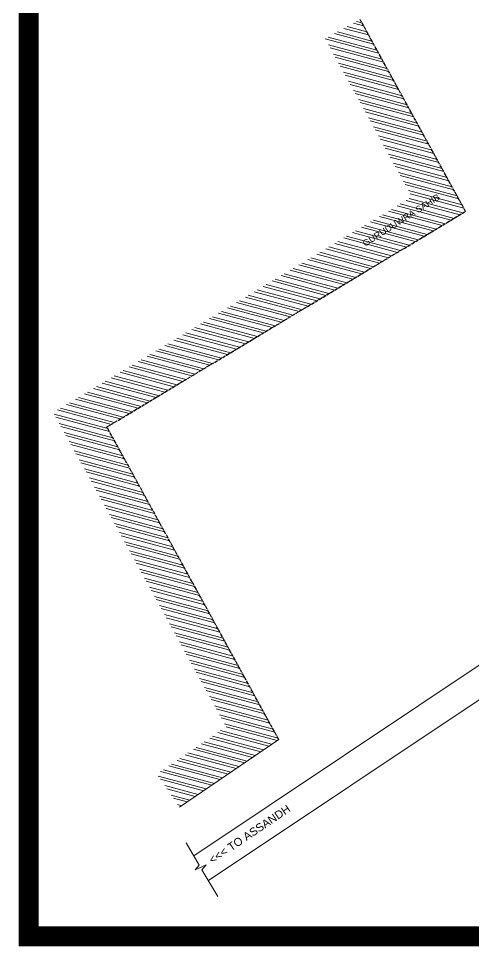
# Model space of a CAD drawing. Header units: millimetres. Extents: x 1898 to 3725, y 783 to 1532.
# Drawn here: x 1898.4 to 2012, y 1155 to 1386.9 of the extents above; entities that cross this region are included whole.
import ezdxf
from ezdxf.enums import TextEntityAlignment as Align

# ---------------------------------------------------------------- set-up
doc = ezdxf.new("R2010")
doc.units = ezdxf.units.MM
doc.linetypes.add('CENTER2', pattern=[1.125, 0.75, -0.125, 0.125, -0.125])
for name, color, linetype, lineweight in [('BL', 1, 'CENTER2', 30), ('RD', 7, 'Continuous', 18), ('TEXT', 7, 'Continuous', 15)]:
    doc.layers.add(name, color=color, linetype=linetype, lineweight=lineweight)
doc.styles.get("Standard").update_dxf_attribs({"font": 'arial.ttf', "height": 0.2})

msp = doc.modelspace()

# ---------------------------------------------------------------- hatches: boundary and pattern name
at = {"layer": 'TEXT'}
h = msp.add_hatch(dxfattribs=at)
h.set_pattern_fill('ANSI32', color=1, scale=5, angle=120, style=0)
h.set_pattern_definition([(165, (12085.9092, -18704.5026), (-0.48528571, -1.81111092), []), (165, (12085.4673, -18703.7372), (-0.48528571, -1.81111092), [])])
h.paths.add_polyline_path([(1907.0967, 1288.4426), (1950.2738, 1209.8765), (1932.9628, 1198.0717), (1938.5967, 1189.8099), (1963.4125, 1206.7322), (1920.4932, 1284.8291), (2010.0872, 1338.7004), (1983.7312, 1386.6584), (1974.9674, 1381.8421), (1996.6908, 1342.3138)])

# ---------------------------------------------------------------- linework, layer by layer
at = {"layer": 'BL', "color": 5}
for p, q in [((2010.0872, 1338.7004), (1983.7312, 1386.6584)), ((1920.4932, 1284.8291), (2010.0872, 1338.7004)), ((1963.4125, 1206.7322), (1920.4932, 1284.8291))]:
    msp.add_line(p, q, dxfattribs=at)
at = {"layer": 'RD'}
for p, q in [((2055.4432, 1253.3264), (1942.1709, 1177.6824)), ((2054.6272, 1244.1424), (1945.8164, 1171.4778)), ((1943.5426, 1175.3445), (1940.2971, 1180.8761)), ((1945.277, 1175.3773), (1942.4906, 1174.1487)), ((1943.5426, 1175.3445), (1942.4906, 1174.1487)), ((1945.277, 1175.3773), (1944.225, 1174.1815)), ((1948.1592, 1167.4974), (1944.225, 1174.1815))]:
    msp.add_line(p, q, dxfattribs=at)
at = {"layer": 'TEXT', "color": 5}
msp.add_line((1963.4125, 1206.7322), (1938.5967, 1189.8099), dxfattribs=at)
at = {"layer": 'TEXT', "color": 1, "const_width": 5}
msp.add_lwpolyline([(1900.9092, 1157.5133), (1900.9092, 1504.8468), (2182.0967, 1504.8468), (2182.0967, 1157.5133)], close=True, dxfattribs=at)

# ---------------------------------------------------------------- texts
at = {"layer": 'TEXT', "linetype": 'Continuous'}
for s, height, rotation, p in [('GURUDUWRA SAHIB', 1.6, 32.466211, (1993.992, 1336.5214)), ('<<< TO ASSANDH', 2, 34.066183, (1956.1051, 1183.0679))]:
    msp.add_text(s, height=height, rotation=rotation, dxfattribs=at).set_placement(p, align=Align.MIDDLE)

doc.saveas('drawing.dxf')
